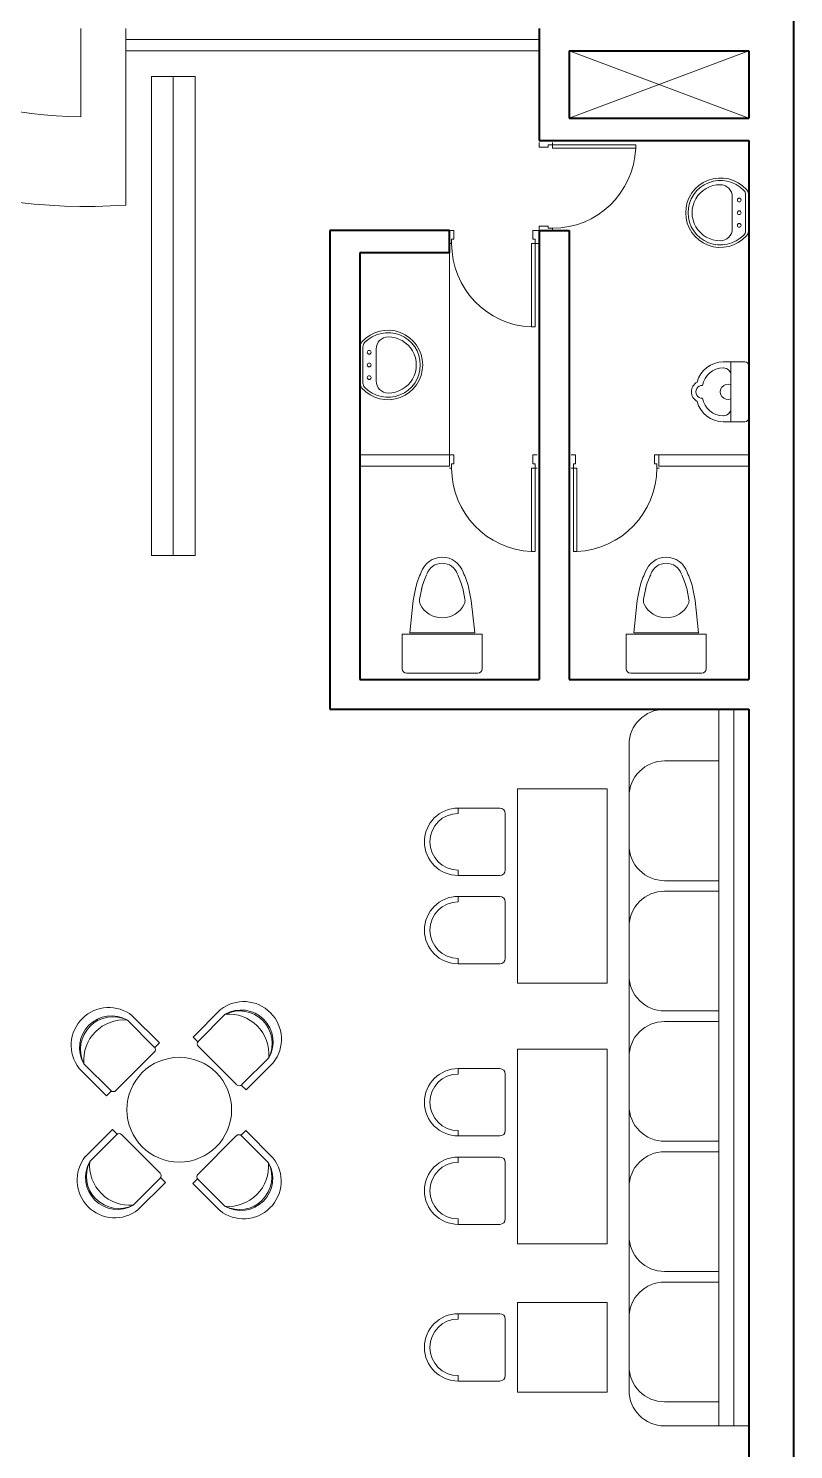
# Model space of a CAD drawing. Header units: millimetres. Extents: x 271.6 to 328, y 132.4 to 193.2.
# Drawn here: x 322.77 to 327.88, y 140.67 to 150.16 of the extents above; entities that cross this region are included whole.
import ezdxf

# ---------------------------------------------------------------- set-up
doc = ezdxf.new("R2010")
doc.units = ezdxf.units.MM
for name, color, linetype, lineweight in [('ARREDI attrezzature - furniture', 175, 'Continuous', 9), ('MURATURA sezioni - section wall', 7, 'Continuous', 40), ('PORTE finestre - doors windows', 252, 'Continuous', 5), ('PROIEZIONI finissime - fine lines', 251, 'Continuous', 9)]:
    doc.layers.add(name, color=color, linetype=linetype, lineweight=lineweight)

msp = doc.modelspace()

# ---------------------------------------------------------------- linework, layer by layer
at = {"layer": 'ARREDI attrezzature - furniture', "ltscale": 0.7}
for p, q in [((323.1184, 150.1633), (323.1184, 149.5734)), ((323.4184, 150.0133), (323.4184, 150.1633)), ((323.4184, 150.0883), (326.1824, 150.0883)), ((323.4184, 150.0133), (323.4184, 148.9832)), ((326.1824, 150.0133), (323.4184, 150.0133)), ((323.7366, 149.841), (323.7366, 146.6419)), ((327.3824, 145.6133), (327.0199, 145.6133)), ((327.3824, 145.6133), (327.3824, 140.8247)), ((327.4824, 145.6133), (327.4824, 140.8247)), ((326.7824, 145.3758), (326.7824, 141.0622)), ((325.6402, 144.9529), (325.6402, 144.9169)), ((325.6402, 144.5029), (325.6402, 144.5389)), ((325.6402, 144.3624), (325.6402, 144.3264)), ((325.6402, 143.9124), (325.6402, 143.9484)), ((325.6402, 143.2119), (325.6402, 143.1759)), ((325.6402, 142.7619), (325.6402, 142.7979)), ((325.6402, 142.6213), (325.6402, 142.5853)), ((325.6402, 142.1713), (325.6402, 142.2073)), ((325.6402, 141.5743), (325.6402, 141.5383)), ((325.6402, 141.1243), (325.6402, 141.1603)), ((327.0199, 140.8247), (327.5824, 140.8247))]:
    msp.add_line(p, q, dxfattribs=at)
at = {"layer": 'ARREDI attrezzature - furniture'}
for p, q in [((327.4727, 148.9316), (327.4727, 149.038)), ((327.5608, 148.8104), (327.5608, 149.0529)), ((327.5824, 149.0456), (327.5824, 148.8178)), ((327.4727, 148.9316), (327.4727, 148.8252)), ((325.5819, 147.3133), (325.5819, 148.6633)), ((324.9824, 148.028), (324.9824, 147.8003)), ((325.0039, 147.7929), (325.0039, 148.0354)), ((325.092, 147.9141), (325.092, 148.0204)), ((325.092, 147.9141), (325.092, 147.8077)), ((327.4124, 147.935), (327.5574, 147.935)), ((327.4124, 147.895), (327.4137, 147.895)), ((327.4637, 147.935), (327.4637, 147.535)), ((327.5824, 147.91), (327.5824, 147.56)), ((327.4137, 147.575), (327.4124, 147.575)), ((327.5574, 147.535), (327.4124, 147.535)), ((325.34, 146.3409), (325.3574, 146.43)), ((325.3822, 146.348), (325.3967, 146.4223)), ((325.6855, 146.3483), (325.6708, 146.4226)), ((325.7277, 146.3413), (325.7101, 146.4303)), ((326.8371, 146.3413), (326.8547, 146.4303)), ((326.8793, 146.3483), (326.8939, 146.4226)), ((327.1826, 146.348), (327.1681, 146.4223)), ((327.2248, 146.3409), (327.2073, 146.43)), ((325.317, 146.1239), (325.34, 146.3409)), ((325.7511, 146.1243), (325.7277, 146.3413)), ((326.8137, 146.1243), (326.8371, 146.3413)), ((327.2478, 146.1239), (327.2248, 146.3409)), ((325.8011, 146.1143), (325.2661, 146.1143)), ((325.2661, 145.8843), (325.2661, 146.1143)), ((325.7511, 146.1243), (325.3161, 146.1243)), ((325.8011, 145.8843), (325.8011, 146.1143)), ((326.7637, 146.1143), (327.2987, 146.1143)), ((326.7637, 145.8843), (326.7637, 146.1143)), ((326.8137, 146.1243), (327.2487, 146.1243)), ((327.2987, 145.8843), (327.2987, 146.1143)), ((325.7711, 145.8543), (325.2961, 145.8543)), ((326.7937, 145.8543), (327.2687, 145.8543)), ((325.6402, 144.9529), (325.9192, 144.9529)), ((325.9552, 144.9169), (325.9552, 144.5389)), ((325.6402, 144.5029), (325.9192, 144.5029)), ((325.6402, 144.3624), (325.9192, 144.3624)), ((325.9552, 143.9484), (325.9552, 144.3264)), ((325.6402, 143.9124), (325.9192, 143.9124)), ((323.8691, 143.4232), (324.0528, 143.6068)), ((323.8691, 143.4232), (324.0528, 143.6068)), ((323.6092, 143.3564), (323.4295, 143.5361)), ((323.6092, 143.3564), (323.4295, 143.5361)), ((323.6443, 143.3837), (323.4626, 143.5654)), ((323.6443, 143.3837), (323.4626, 143.5654)), ((323.9042, 143.3959), (324.084, 143.5756)), ((323.9042, 143.3959), (324.084, 143.5756)), ((323.8691, 143.4232), (323.9003, 143.392)), ((323.8691, 143.4232), (323.9003, 143.392)), ((323.3534, 143.0653), (323.6092, 143.3211)), ((323.3534, 143.0653), (323.6092, 143.3211)), ((323.6128, 143.3522), (323.6443, 143.3837)), ((323.6128, 143.3522), (323.6443, 143.3837)), ((323.9042, 143.3606), (324.16, 143.1048)), ((323.9042, 143.3606), (324.16, 143.1048)), ((323.318, 143.0653), (323.1383, 143.245)), ((323.318, 143.0653), (323.1383, 143.245)), ((324.1954, 143.1048), (324.3751, 143.2845)), ((324.1954, 143.1048), (324.3751, 143.2845)), ((324.2227, 143.0697), (324.4044, 143.2513)), ((324.2227, 143.0697), (324.4044, 143.2513)), ((323.2907, 143.0302), (323.1071, 143.2138)), ((323.2907, 143.0302), (323.1071, 143.2138)), ((325.6402, 143.2119), (325.9192, 143.2119)), ((325.9552, 143.1759), (325.9552, 142.7979)), ((323.2907, 143.0302), (323.3219, 143.0614)), ((323.2907, 143.0302), (323.3219, 143.0614)), ((324.1912, 143.1012), (324.2227, 143.0697)), ((324.1912, 143.1012), (324.2227, 143.0697)), ((323.3302, 142.8053), (323.1485, 142.6236)), ((323.3302, 142.8053), (323.1485, 142.6236)), ((323.3575, 142.7702), (323.1778, 142.5905)), ((323.3575, 142.7702), (323.1778, 142.5905)), ((323.3617, 142.7738), (323.3302, 142.8053)), ((323.3617, 142.7738), (323.3302, 142.8053)), ((323.6486, 142.5144), (323.3929, 142.7702)), ((323.6486, 142.5144), (323.3929, 142.7702)), ((324.1578, 142.763), (323.902, 142.5072)), ((324.1578, 142.763), (323.902, 142.5072)), ((324.2205, 142.7981), (324.1893, 142.7669)), ((324.2205, 142.7981), (324.1893, 142.7669)), ((324.1932, 142.763), (324.3729, 142.5833)), ((324.1932, 142.763), (324.3729, 142.5833)), ((324.2205, 142.7981), (324.4041, 142.6145)), ((324.2205, 142.7981), (324.4041, 142.6145)), ((325.6402, 142.7619), (325.9192, 142.7619)), ((325.6402, 142.6213), (325.9192, 142.6213)), ((325.9552, 142.2073), (325.9552, 142.5853)), ((323.6486, 142.4791), (323.4689, 142.2994)), ((323.6486, 142.4791), (323.4689, 142.2994)), ((323.6837, 142.4518), (323.6525, 142.483)), ((323.6837, 142.4518), (323.6525, 142.483)), ((323.8984, 142.476), (323.8669, 142.4445)), ((323.8984, 142.476), (323.8669, 142.4445)), ((323.902, 142.4718), (324.0817, 142.2921)), ((323.902, 142.4718), (324.0817, 142.2921)), ((323.6837, 142.4518), (323.5001, 142.2682)), ((323.6837, 142.4518), (323.5001, 142.2682)), ((323.8669, 142.4445), (324.0486, 142.2629)), ((323.8669, 142.4445), (324.0486, 142.2629)), ((325.6402, 142.1713), (325.9192, 142.1713)), ((325.6402, 141.5743), (325.9192, 141.5743)), ((325.9552, 141.1603), (325.9552, 141.5383)), ((325.6402, 141.1243), (325.9192, 141.1243))]:
    msp.add_line(p, q, dxfattribs=at)
at = {"layer": 'ARREDI attrezzature - furniture', "ltscale": 0.7}
for points in [[(323.8824, 149.841), (323.8824, 146.6419), (323.5907, 146.6419), (323.5907, 149.841)], [(326.6368, 145.0827), (326.0368, 145.0827), (326.0368, 143.7827), (326.6368, 143.7827)], [(326.6368, 143.3416), (326.0368, 143.3416), (326.0368, 142.0416), (326.6368, 142.0416)], [(326.6368, 141.6493), (326.0368, 141.6493), (326.0368, 141.0493), (326.6368, 141.0493)]]:
    msp.add_lwpolyline(points, close=True, dxfattribs=at)
for points in [[(327.0199, 145.2679), (327.3824, 145.2679), (327.3824, 144.4679), (327.0199, 144.4679, -0.414214), (326.7824, 144.7054), (326.7824, 145.0304, -0.414214)], [(327.0199, 144.3974), (327.3824, 144.3974), (327.3824, 143.5974), (327.0199, 143.5974, -0.414214), (326.7824, 143.8349), (326.7824, 144.1599, -0.414214)], [(327.0199, 143.5269), (327.3824, 143.5269), (327.3824, 142.7269), (327.0199, 142.7269, -0.414214), (326.7824, 142.9644), (326.7824, 143.2894, -0.414214)], [(327.0199, 142.6564), (327.3824, 142.6564), (327.3824, 141.8564), (327.0199, 141.8564, -0.414214), (326.7824, 142.0939), (326.7824, 142.4189, -0.414214)], [(327.0199, 141.7858), (327.3824, 141.7858), (327.3824, 140.9858), (327.0199, 140.9858, -0.414214), (326.7824, 141.2233), (326.7824, 141.5483, -0.414214)]]:
    msp.add_lwpolyline(points, format="xyb", close=True, dxfattribs=at)
at = {"layer": 'ARREDI attrezzature - furniture'}
for centre, radius in [((327.5192, 149.0163), 0.0126), ((327.5192, 148.9316), 0.0126), ((327.5192, 148.8473), 0.0126), ((325.0456, 147.9988), 0.0126), ((325.0456, 147.9141), 0.0126), ((325.0456, 147.8298), 0.0126), ((323.7764, 142.9375), 0.35)]:
    msp.add_circle(centre, radius, dxfattribs=at)
at = {"layer": 'ARREDI attrezzature - furniture', "ltscale": 0.7}
for centre, radius, start, end in [((323.1496, 152.5801), 3.6069, 171.49868, 274.27375), ((323.1496, 152.5801), 3.0069, 169.78567, 269.40531), ((327.0199, 145.3758), 0.2375, 90, 180), ((327.0199, 141.0622), 0.2375, 180, 270)]:
    msp.add_arc(centre, radius, start, end, dxfattribs=at)
at = {"layer": 'ARREDI attrezzature - furniture'}
for centre, radius, start, end in [((327.3935, 148.9317), 0.2322, 41.63498, 318.36502), ((327.3935, 148.9317), 0.216, 43.71184, 316.28816), ((327.3912, 148.9316), 0.1874, 89.7339, 270.2661), ((327.3917, 149.038), 0.081, 0, 89.7339), ((327.5203, 149.0529), 0.0405, 0, 43.71184), ((327.5216, 149.0456), 0.0607, 0, 41.63498), ((327.3917, 148.8252), 0.081, 270.2661, 0), ((327.5203, 148.8104), 0.0405, 316.28816, 0), ((327.5216, 148.8178), 0.0607, 318.36502, 0), ((325.0431, 148.028), 0.0607, 138.36502, 180), ((325.1712, 147.9142), 0.2322, 221.63498, 138.36502), ((325.0444, 148.0354), 0.0405, 136.28816, 180), ((325.1712, 147.9142), 0.216, 223.71184, 136.28816), ((325.173, 148.0204), 0.081, 90.2661, 180), ((325.1735, 147.9141), 0.1874, 269.7339, 90.2661), ((327.4124, 147.755), 0.18, 90, 165.78344), ((327.4124, 147.755), 0.14, 90, 170.61031), ((327.4137, 147.845), 0.05, 360, 90), ((327.5574, 147.91), 0.025, 0, 90), ((325.0431, 147.8003), 0.0607, 180, 221.63498), ((325.0444, 147.7929), 0.0405, 180, 223.71184), ((325.173, 147.8077), 0.081, 180, 269.7339), ((327.2724, 147.735), 0.0729, 118.24197, 241.75803), ((327.2724, 147.735), 0.0429, 87.4929, 272.5071), ((327.4426, 147.735), 0.0508, 65.39199, 294.60801), ((327.4124, 147.715), 0.14, 189.38969, 270), ((327.4124, 147.715), 0.18, 194.21656, 270), ((327.4137, 147.625), 0.05, 270, 0), ((327.5574, 147.56), 0.025, 270, 0), ((325.5338, 146.4813), 0.148, 90.1038, 161.17916), ((325.5338, 146.4813), 0.108, 90.1038, 161.17916), ((325.5336, 146.4813), 0.148, 18.92464, 90), ((325.5336, 146.4813), 0.108, 18.92464, 90), ((327.0312, 146.4813), 0.148, 90, 161.07536), ((327.0312, 146.4813), 0.108, 90, 161.07536), ((327.0309, 146.4813), 0.108, 18.82084, 89.8962), ((327.0309, 146.4813), 0.148, 18.82084, 89.8962), ((325.9534, 146.2675), 0.6178, 154.95765, 164.75175), ((325.9534, 146.2675), 0.5778, 154.95765, 164.75175), ((325.1144, 146.2668), 0.5778, 15.35205, 25.14615), ((325.1144, 146.2668), 0.6178, 15.35205, 25.14615), ((327.4504, 146.2668), 0.6178, 154.85385, 164.64795), ((327.4504, 146.2668), 0.5778, 154.85385, 164.64795), ((326.6113, 146.2675), 0.5778, 15.24825, 25.04235), ((326.6113, 146.2675), 0.6178, 15.24825, 25.04235), ((325.4312, 146.3384), 0.05, 168.92878, 205.93211), ((325.5338, 146.3883), 0.1641, 205.93211, 334.17169), ((325.6365, 146.3386), 0.05, 334.17169, 11.17502), ((326.9283, 146.3386), 0.05, 168.82498, 205.82831), ((327.031, 146.3883), 0.1641, 205.82831, 334.06789), ((327.1335, 146.3384), 0.05, 334.06789, 11.07122), ((325.2961, 145.8843), 0.03, 180, 270), ((325.7711, 145.8843), 0.03, 270, 0), ((326.7937, 145.8843), 0.03, 180, 270), ((327.2687, 145.8843), 0.03, 270, 0), ((325.6402, 144.7279), 0.225, 90, 270), ((325.9192, 144.9169), 0.036, 0, 90), ((325.6402, 144.7279), 0.189, 90, 270), ((325.9192, 144.5389), 0.036, 270, 0), ((325.6402, 144.1374), 0.225, 90, 270), ((325.9192, 144.3264), 0.036, 360, 90), ((325.6402, 144.1374), 0.189, 90, 270), ((325.9192, 143.9484), 0.036, 270, 360), ((323.3056, 143.3686), 0.2517, 51.42309, 217.9505), ((323.3056, 143.3686), 0.2517, 51.42309, 217.9505), ((324.2076, 143.4083), 0.2517, 321.42309, 127.9505), ((324.2076, 143.4083), 0.2517, 321.42309, 127.9505), ((324.1898, 143.3904), 0.2134, 330.24898, 119.75102), ((324.1898, 143.3904), 0.2134, 330.24898, 119.75102), ((324.1803, 143.3805), 0.2172, 333.7518, 116.2482), ((323.3236, 143.3509), 0.2134, 60.24898, 209.75102), ((323.3236, 143.3509), 0.2134, 60.24898, 209.75102), ((323.3334, 143.3414), 0.2172, 63.7518, 206.2482), ((323.4064, 143.2681), 0.269, 85.0756, 184.9244), ((323.4064, 143.2681), 0.269, 85.0756, 184.9244), ((324.107, 143.3076), 0.269, 355.0756, 94.9244), ((324.107, 143.3076), 0.269, 355.0756, 94.9244), ((323.5915, 143.3388), 0.025, 315, 45), ((323.5915, 143.3388), 0.025, 315, 45), ((323.9219, 143.3782), 0.025, 135, 225), ((323.9219, 143.3782), 0.025, 135, 225), ((325.6402, 142.9869), 0.225, 90, 270), ((325.6402, 142.9869), 0.189, 90, 270), ((325.9192, 143.1759), 0.036, 0, 90), ((323.3357, 143.083), 0.025, 225, 315), ((323.3357, 143.083), 0.025, 225, 315), ((324.1777, 143.1224), 0.025, 225, 315), ((324.1777, 143.1224), 0.025, 225, 315), ((323.3752, 142.7525), 0.025, 45, 135), ((323.3752, 142.7525), 0.025, 45, 135), ((324.1755, 142.7453), 0.025, 45, 135), ((324.1755, 142.7453), 0.025, 45, 135), ((325.9192, 142.7979), 0.036, 270, 0), ((323.3453, 142.4667), 0.2517, 141.42309, 307.9505), ((323.3453, 142.4667), 0.2517, 141.42309, 307.9505), ((323.363, 142.4846), 0.2134, 150.24898, 299.75102), ((323.363, 142.4846), 0.2134, 150.24898, 299.75102), ((323.3726, 142.4945), 0.2172, 153.7518, 296.2482), ((323.4458, 142.5674), 0.269, 175.0756, 274.9244), ((323.4458, 142.5674), 0.269, 175.0756, 274.9244), ((324.2056, 142.4597), 0.2517, 231.42309, 37.9505), ((324.2056, 142.4597), 0.2517, 231.42309, 37.9505), ((324.1048, 142.5602), 0.269, 265.0756, 4.9244), ((324.1876, 142.4774), 0.2134, 240.24898, 29.75102), ((324.1876, 142.4774), 0.2134, 240.24898, 29.75102), ((324.1048, 142.5602), 0.269, 265.0756, 4.9244), ((324.1778, 142.4869), 0.2172, 243.7518, 26.2482), ((325.6402, 142.3963), 0.225, 90, 270), ((325.6402, 142.3963), 0.189, 90, 270), ((325.9192, 142.5853), 0.036, 360, 90), ((323.631, 142.4968), 0.025, 315, 45), ((323.631, 142.4968), 0.025, 315, 45), ((323.9197, 142.4895), 0.025, 135, 225), ((323.9197, 142.4895), 0.025, 135, 225), ((325.9192, 142.2073), 0.036, 270, 360), ((325.6402, 141.3493), 0.225, 90, 270), ((325.6402, 141.3493), 0.189, 90, 270), ((325.9192, 141.5383), 0.036, 360, 90), ((325.9192, 141.1603), 0.036, 270, 360)]:
    msp.add_arc(centre, radius, start, end, dxfattribs=at)
at = {"layer": 'MURATURA sezioni - section wall', "ltscale": 0.7}
for p, q in [((327.8824, 168.1939), (327.8824, 139.2949)), ((326.1824, 150.1633), (326.1824, 149.4133)), ((326.3824, 150.0133), (327.5824, 150.0133)), ((326.3824, 150.0133), (326.3824, 149.5633)), ((327.5824, 150.0133), (327.5824, 149.5633)), ((326.3824, 149.5633), (327.5824, 149.5633)), ((326.1824, 149.4133), (327.5824, 149.4133)), ((327.5824, 149.4133), (327.5824, 145.8133)), ((324.7824, 148.8133), (324.7824, 145.6133)), ((325.5819, 148.8133), (324.7824, 148.8133)), ((325.5819, 148.6633), (325.5819, 148.8133)), ((326.1824, 148.8133), (326.3824, 148.8133)), ((326.1824, 148.8133), (326.1824, 145.8133)), ((326.3824, 148.8133), (326.3824, 145.8133)), ((325.5819, 148.6633), (324.9824, 148.6633)), ((324.9824, 148.6633), (324.9824, 145.8133)), ((324.9824, 145.8133), (326.1824, 145.8133)), ((326.3824, 145.8133), (327.5824, 145.8133)), ((324.7824, 145.6133), (327.5824, 145.6133)), ((327.5824, 145.6133), (327.5824, 139.5949))]:
    msp.add_line(p, q, dxfattribs=at)
at = {"layer": 'PORTE finestre - doors windows', "color": 2, "ltscale": 0.7}
for p, q in [((324.9824, 147.2383), (324.9824, 147.3133)), ((324.9824, 147.3133), (325.5824, 147.3133)), ((325.5824, 147.3133), (325.5824, 147.2383)), ((326.9824, 147.3133), (326.9824, 147.2383)), ((327.5824, 147.3133), (326.9824, 147.3133)), ((327.5824, 147.2383), (327.5824, 147.3133)), ((325.5824, 147.2383), (324.9824, 147.2383)), ((326.9824, 147.2383), (327.5824, 147.2383))]:
    msp.add_line(p, q, dxfattribs=at)
at = {"layer": 'PORTE finestre - doors windows', "color": 2}
for points in [[(326.1824, 149.4002), (326.1824, 149.3708), (326.2411, 149.3708), (326.2411, 149.3855), (326.2704, 149.3855), (326.2704, 149.4002)], [(326.2704, 148.8133), (326.2704, 148.828), (326.2411, 148.828), (326.2411, 148.8426), (326.1824, 148.8426), (326.1824, 148.8133)], [(325.5819, 148.7253), (325.5966, 148.7253), (325.5966, 148.7546), (325.6112, 148.7546), (325.6112, 148.8133), (325.5819, 148.8133)], [(326.1824, 148.8133), (326.1394, 148.8133), (326.1394, 148.7546), (326.1541, 148.7546), (326.1541, 148.7253), (326.1824, 148.7253)], [(325.5819, 147.2253), (325.5966, 147.2253), (325.5966, 147.2546), (325.6112, 147.2546), (325.6112, 147.3133), (325.5819, 147.3133)], [(326.1688, 147.3133), (326.1394, 147.3133), (326.1394, 147.2546), (326.1541, 147.2546), (326.1541, 147.2253), (326.1688, 147.2253)], [(326.396, 147.3133), (326.4253, 147.3133), (326.4253, 147.2546), (326.4107, 147.2546), (326.4107, 147.2253), (326.396, 147.2253)], [(326.9829, 147.2253), (326.9682, 147.2253), (326.9682, 147.2546), (326.9535, 147.2546), (326.9535, 147.3133), (326.9829, 147.3133)]]:
    msp.add_lwpolyline(points, dxfattribs=at)
for points in [[(326.2704, 149.3855), (326.2704, 149.362), (326.8274, 149.362), (326.8274, 149.3855)], [(326.1541, 148.7253), (326.1306, 148.7253), (326.1306, 148.1682), (326.1541, 148.1682)], [(326.1541, 147.2253), (326.1306, 147.2253), (326.1306, 146.6682), (326.1541, 146.6682)], [(326.4107, 147.2253), (326.4342, 147.2253), (326.4342, 146.6682), (326.4107, 146.6682)]]:
    msp.add_lwpolyline(points, close=True, dxfattribs=at)
at = {"layer": 'PROIEZIONI finissime - fine lines'}
for p, q in [((327.5824, 150.0133), (326.3824, 149.5633)), ((327.5824, 149.5633), (326.3824, 150.0133))]:
    msp.add_line(p, q, dxfattribs=at)
for points in [[(326.2704, 148.828, 0.401931), (326.8274, 149.362, 0.400492)], [(325.5966, 148.7253, 0.401931), (326.1306, 148.1682, 0.400492)], [(325.5966, 147.2253, 0.401931), (326.1306, 146.6682, 0.400492)], [(326.9682, 147.2253, -0.401931), (326.4342, 146.6682, -0.400492)]]:
    msp.add_lwpolyline(points, format="xyb", dxfattribs=at)

doc.saveas('drawing.dxf')
